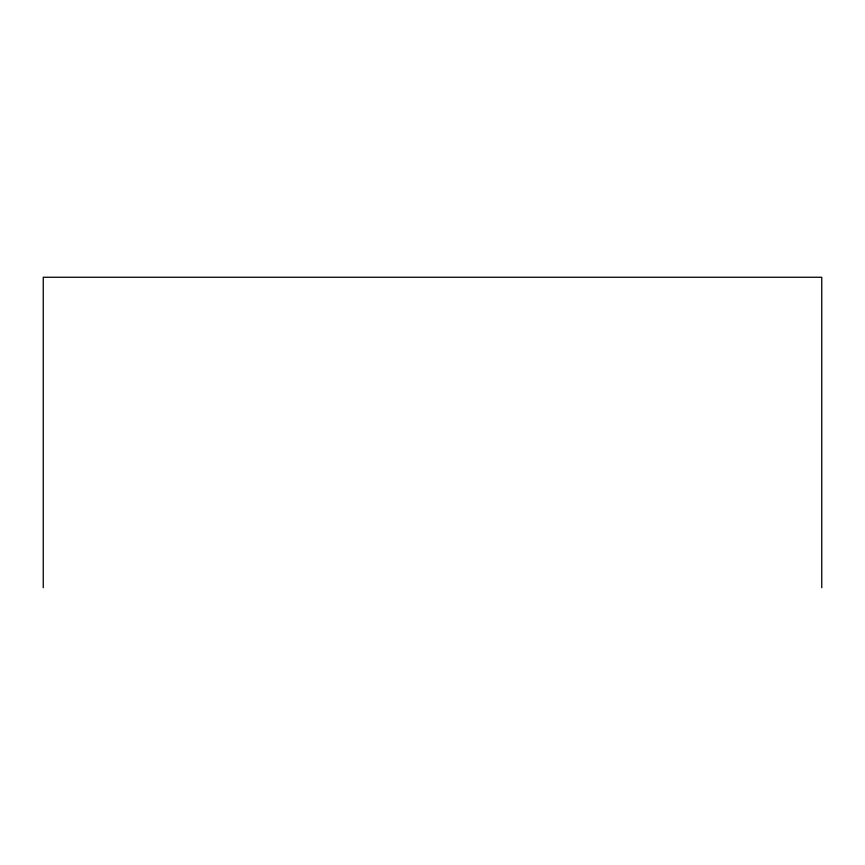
<?xml version="1.0" encoding="UTF-8"?>
<svg xmlns="http://www.w3.org/2000/svg" width="865" height="865" viewBox="0 0 865 865"><rect width="100%" height="100%" fill="white"/><g stroke="black" fill="none" stroke-linecap="round" stroke-linejoin="round"><path stroke-width="1.3" d="M821.75 587.746L821.75 277.254L43.25 277.254L43.25 587.746"/></g></svg>
